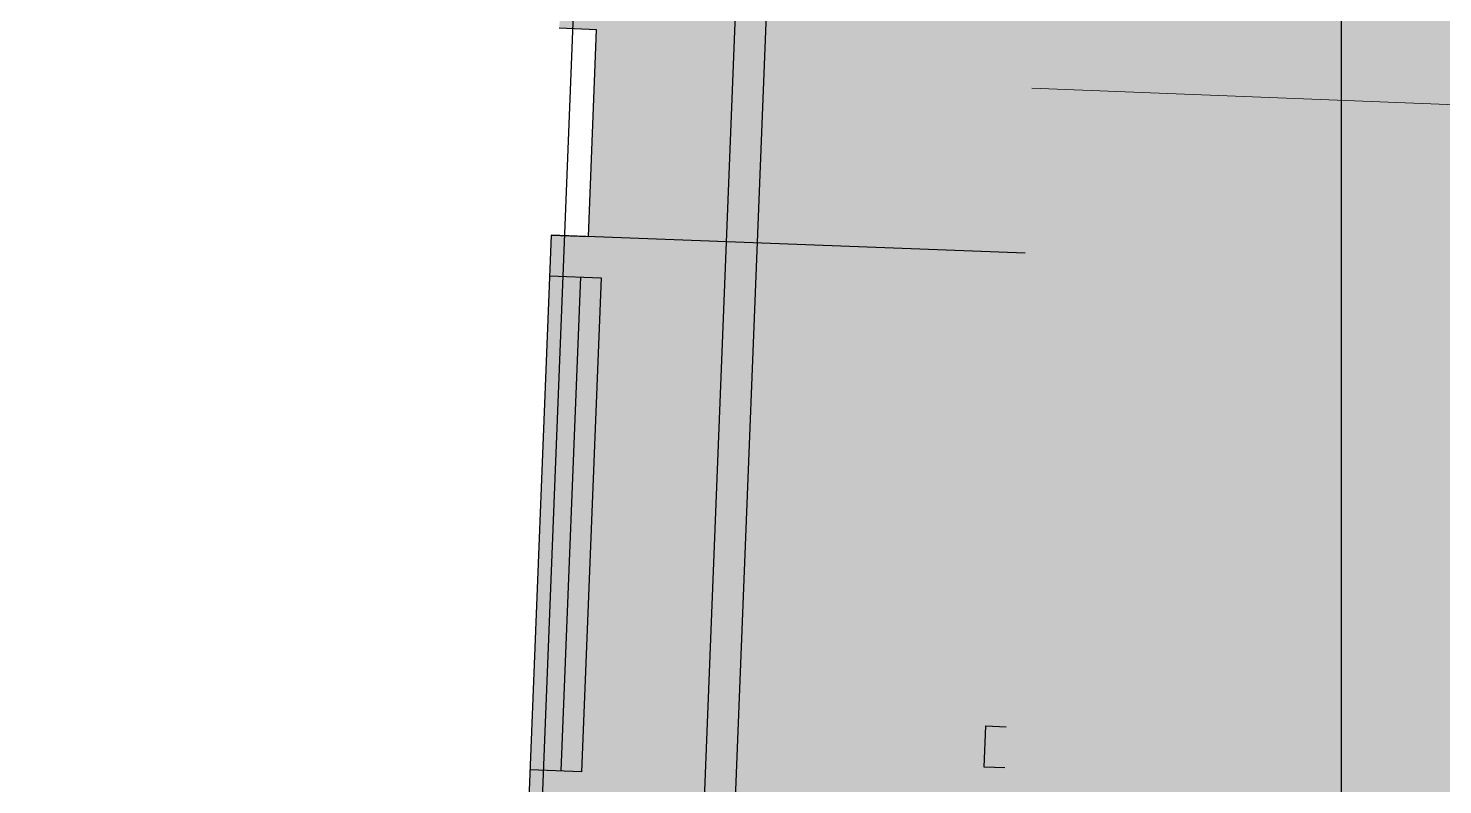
# Model space of a CAD drawing. Header units: millimetres. Extents: x 0 to 581027, y 0 to 6627194.
# Drawn here: x 580569.87 to 580576.73, y 6626021.4 to 6626025.07 of the extents above; entities that cross this region are included whole.
import ezdxf

# ---------------------------------------------------------------- set-up
doc = ezdxf.new("R2010")
doc.units = ezdxf.units.MM
doc.linetypes.add('CENTERX2', pattern=[20.32, 12.7, -2.54, 2.54, -2.54])
doc.linetypes.add('CONTINOUS', pattern=[0])
doc.layers.add('soundings_diff', color=7, linetype='Continuous', true_color=0x000000)
for name, color, linetype in [('tiff', 7, 'Continuous'), ('tiff17.2', 7, 'Continuous'), ('Этап 3.2 нижняя бровка', 7, 'Continuous')]:
    doc.layers.add(name, color=color, linetype=linetype)
doc.layers.add('ГР_Верх_строение', color=250, linetype='CONTINOUS', lineweight=30)
doc.layers.add('ГР_Оси ПБ', color=181, linetype='CENTERX2', lineweight=13)
picture_1 = doc.add_image_def('image2.tif', size_in_pixel=(3838, 2796))
picture_2 = doc.add_image_def('image3.tif', size_in_pixel=(3838, 2796))
picture_3 = doc.add_image_def('image4.tif', size_in_pixel=(2844, 2049))

msp = doc.modelspace()

# ---------------------------------------------------------------- hatches: boundary and pattern name
at = {"lineweight": 9, "ltscale": 100, "true_color": 0xfff0c2}
h = msp.add_hatch(color=254, dxfattribs=at)
h.dxf.hatch_style = 2
h.paths.add_polyline_path([(580727.5884, 6626742.5584), (580717.1663, 6626733.127), (580710.8074, 6626723.1768), (580709.3597, 6626717.1837), (580707.2917, 6626709.5374), (580703.776, 6626704.7842), (580699.2263, 6626701.2711), (580690.1551, 6626697.3313), (580636.0796, 6626696.7677), (580599.1345, 6626698.4507), (580373.73, 6626846.9172), (580363.8291, 6626831.8854), (580598.3057, 6626677.4446), (580585.9168, 6626364.3078), (580584.9758, 6626341.6251), (580585.1556, 6626341.618), (580585.1161, 6626340.6188), (580584.9362, 6626340.6259), (580583.837, 6626312.8476), (580581.5594, 6626255.2927), (580581.7393, 6626255.2856), (580581.6997, 6626254.2863), (580581.5199, 6626254.2935), (580580.4206, 6626226.5152), (580580.6005, 6626226.5081), (580580.5609, 6626225.5089), (580580.3811, 6626225.516), (580579.2818, 6626197.7377), (580579.4618, 6626197.7306), (580579.4222, 6626196.7314), (580579.2423, 6626196.7385), (580578.143, 6626168.9602), (580578.3233, 6626168.9531), (580578.2837, 6626167.9539), (580578.1035, 6626167.961), (580577.0042, 6626140.1828), (580577.1841, 6626140.1757), (580577.1445, 6626139.1764), (580576.9647, 6626139.1836), (580572.4491, 6626025.0729), (580572.6289, 6626025.0657), (580572.5909, 6626024.0624), (580572.4094, 6626024.0693), (580570.6144, 6625978.7092), (580570.7942, 6625978.702), (580570.7547, 6625977.703), (580570.5748, 6625977.7101), (580569.4756, 6625949.9317), (580569.6554, 6625949.9246), (580569.6159, 6625948.9254), (580596.119, 6625947.9855), (580599.5133, 6626023.8017), (580601.7909, 6626081.3567), (580608.6236, 6626254.0215), (580612.7459, 6626363.4892), (580606.7229, 6626363.8148), (580606.699, 6626383.683), (580618.3258, 6626677.5557), (580635.7285, 6626676.763), (580690.3636, 6626677.3324), (580698.1224, 6626678.9868), (580709.4784, 6626683.9188), (580718.2013, 6626690.6545), (580725.6135, 6626700.6757), (580728.7369, 6626712.224), (580729.4623, 6626715.2272), (580732.5746, 6626720.0971), (580741.0082, 6626727.729), (580744.8523, 6626732.5972), (580727.8242, 6626742.8692)])

# ---------------------------------------------------------------- linework, layer by layer
at = {"layer": 'ГР_Верх_строение', "ltscale": 10}
for p, q in [((580573.7649, 6626036.83, 0), (580572.8792, 6626014.4475, 0)), ((580573.7468, 6626032.5774, 0), (580573.0291, 6626014.4416, 0)), ((580572.4094, 6626024.0693, 0), (580571.5001, 6626001.0916, 0)), ((580574.7077, 6626023.9822, 0), (580572.4094, 6626024.0693, 0)), ((580572.5514, 6626023.8665, 0), (580572.4566, 6626021.4698, 0))]:
    msp.add_line(p, q, dxfattribs=at)
at = {"layer": 'ГР_Верх_строение', "ltscale": 10, "elevation": 0}
for points in [[(580572.4094, 6626024.0693), (580572.5909, 6626024.0624), (580572.6289, 6626025.0657), (580572.4491, 6626025.0729)], [(580574.6088, 6626021.4846), (580574.5089, 6626021.4886), (580574.5168, 6626021.6884), (580574.6165, 6626021.6845)]]:
    msp.add_lwpolyline(points, dxfattribs=at)
at = {"layer": 'ГР_Верх_строение', "ltscale": 10, "elevation": 0, "flags": 128}
msp.add_lwpolyline([(580572.4016, 6626023.8725), (580572.6514, 6626023.8626), (580572.5565, 6626021.4658), (580572.3067, 6626021.4757)], dxfattribs=at)
at = {"layer": 'ГР_Оси ПБ'}
msp.add_line((580599.5133, 6626023.8017, 0), (580574.7394, 6626024.7821, 0), dxfattribs=at)
at = {"layer": 'Этап 3.2 нижняя бровка', "color": 1, "lineweight": 30}
msp.add_lwpolyline([(580576.58, 6626127.97), (580534.6, 6626089.19), (580127.29, 6626105.37), (580109.71, 6625996.05), (580570.65, 6625977.85), (580576.58, 6626127.97)], dxfattribs=at)

# ---------------------------------------------------------------- pictures from other files: only their frames are drawn
at = {"layer": 'soundings_diff', "color": 7, "true_color": 0xffffff}
image = msp.add_image(picture_3, insert=(580007.4399, 6625621.2832), size_in_units=(568.8, 409.8), dxfattribs=at)
image.dxf.flags = 7
at = {"layer": 'tiff', "color": 7, "true_color": 0xffffff}
image = msp.add_image(picture_1, insert=(580010.5012, 6625614.7785), size_in_units=(575.6971, 419.3979), dxfattribs=dict(at, brightness=70))
image.dxf.flags = 7
at = {"layer": 'tiff17.2', "color": 7, "true_color": 0xffffff}
image = msp.add_image(picture_2, insert=(580010.5012, 6625614.7785), size_in_units=(575.6971, 419.3979), dxfattribs=dict(at, brightness=70))
image.dxf.flags = 7

doc.saveas('drawing.dxf')
